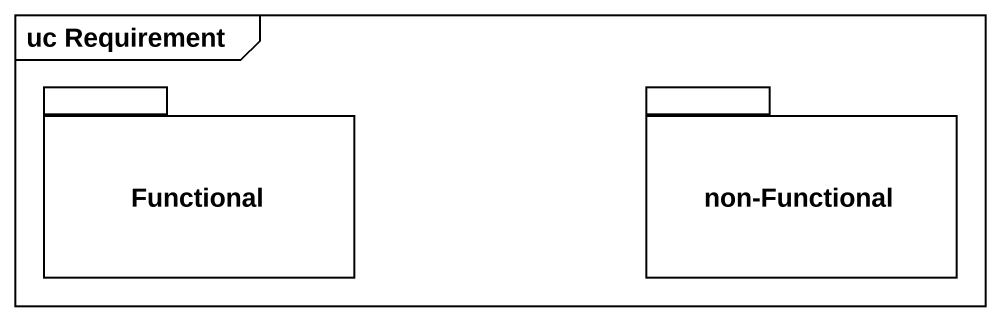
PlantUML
@startuml
mainframe uc Requirement
package Functional {
}
package "non-Functional" as non_Functional {
}
@enduml
